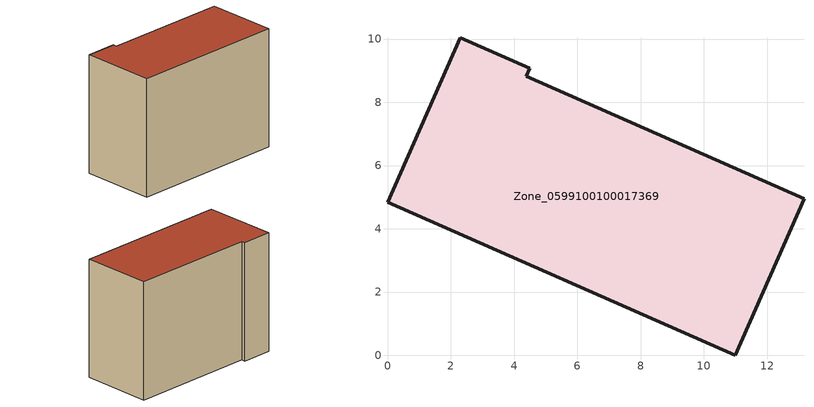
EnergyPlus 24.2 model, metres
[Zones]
Zone_0599100100017369
 floor ground (C_G): 10.99,0 0,4.83 2.29,10.04 4.49,9.07 4.38,8.82 13.17,4.95 z0
 wall outside (C_F): 4.49,9.07 2.29,10.04 0,4.83 10.99,0 13.17,4.95 4.38,8.82 4.49,9.07 z0:9.02
 roof outside (C_R): 13.17,4.95 4.38,8.82 4.49,9.07 2.29,10.04 0,4.83 10.99,0 z9.02
[BUILDING]
Pand.0599100100017369: North Axis=0; Terrain=City; Loads Convergence Tolerance Value=0.04; Temperature Convergence Tolerance Value=0.4; Solar Distribution=FullExterior; Maximum Number of Warmup Days=25; Minimum Number of Warmup Days=1
[Site:Location]
Rotterdam.The.Hague.AP_ZH_NLD Design_Conditions: Latitude=51.96; Longitude=4.45; Time Zone=1; Elevation=-4.5
[SITE:GROUNDTEMPERATURE:BUILDINGSURFACE]
18, 18, 18, 18, 18, 18, 18, 18, 18, 18, 18, 18
[MATERIAL] Thermal Absorptance=0.9; Solar Absorptance=0.7; Visible Absorptance=0.7
Name | Roughness | Thickness | Conductivity | Density | Specific Heat
G.TI.2015-2018 | MediumSmooth | 0.15 | 0.0428571 | 540 | 1210
F.TI.2015-2018 | Rough | 0.3 | 0.0666667 | 1920 | 840
R.TI.2015-2018 | MediumRough | 0.2 | 0.0333333 | 1500 | 1000
[CONSTRUCTION]
C_G: G.TI.2015-2018
C_F: F.TI.2015-2018
C_R: R.TI.2015-2018
[ZONE]
Zone_0599100100017369: Type=1; Multiplier=1; Ceiling Height=Autocalculate; Volume=Autocalculate; Floor Area=autocalculate; Part of Total Floor Area=Yes
[ZONEINFILTRATION:DESIGNFLOWRATE]
Infil_Zone_0599100100017369: Zone or ZoneList or Space or SpaceList=Zone_0599100100017369; Schedule=AlwaysOn; Design Flow Rate Calculation Method=Flow/Area; Flow Rate per Floor Area=0.0015; Constant Term Coefficient=1; Temperature Term Coefficient=0; Velocity Term Coefficient=0; Velocity Squared Term Coefficient=0
[HVACTEMPLATE:ZONE:IDEALLOADSAIRSYSTEM]
Zone_0599100100017369: Maximum Heating Supply Air Temperature=50; Minimum Cooling Supply Air Temperature=13; Maximum Heating Supply Air Humidity Ratio=0.0156; Minimum Cooling Supply Air Humidity Ratio=0.0077; Heating Limit=NoLimit; Cooling Limit=NoLimit; Dehumidification Control Type=ConstantSensibleHeatRatio; Cooling Sensible Heat Ratio=0.7; Dehumidification Setpoint=60; Humidification Control Type=None; Humidification Setpoint=30; Outdoor Air Method=None; Outdoor Air Flow Rate per Person=0.00944; Outdoor Air Flow Rate per Zone Floor Area=0; Outdoor Air Flow Rate per Zone=0; Demand Controlled Ventilation Type=None; Outdoor Air Economizer Type=NoEconomizer; Heat Recovery Type=None; Sensible Heat Recovery Effectiveness=0.7; Latent Heat Recovery Effectiveness=0.65
[ZONECONTROL:THERMOSTAT]
ThermostatControl_Zone_0599100100017369: Zone or ZoneList=Zone_0599100100017369; Control Type Schedule=DualSetpointControlType; Control 1=Thermostat_Zone_0599100100017369; Temperature Difference Between Cutout And Setpoint=0
[THERMOSTATSETPOINT:DUALSETPOINT]
Thermostat_Zone_0599100100017369: Heating Setpoint Temperature Schedule=HeatingSetpoint_Zone_0599100100017369; Cooling Setpoint Temperature Schedule=CoolingSetpoint_Zone_0599100100017369
[SCHEDULE:COMPACT]
HeatingSetpoint_Zone_0599100100017369: Through: 12/31, For: AllDays, Until: 24:00, 21
CoolingSetpoint_Zone_0599100100017369: Through: 12/31, For: AllDays, Until: 24:00, 24
DualSetpointControlType: Through: 12/31, For: AllDays, Until: 24:00, 4
AlwaysOn: Through: 12/31, For: AllDays, Until: 24:00, 1
